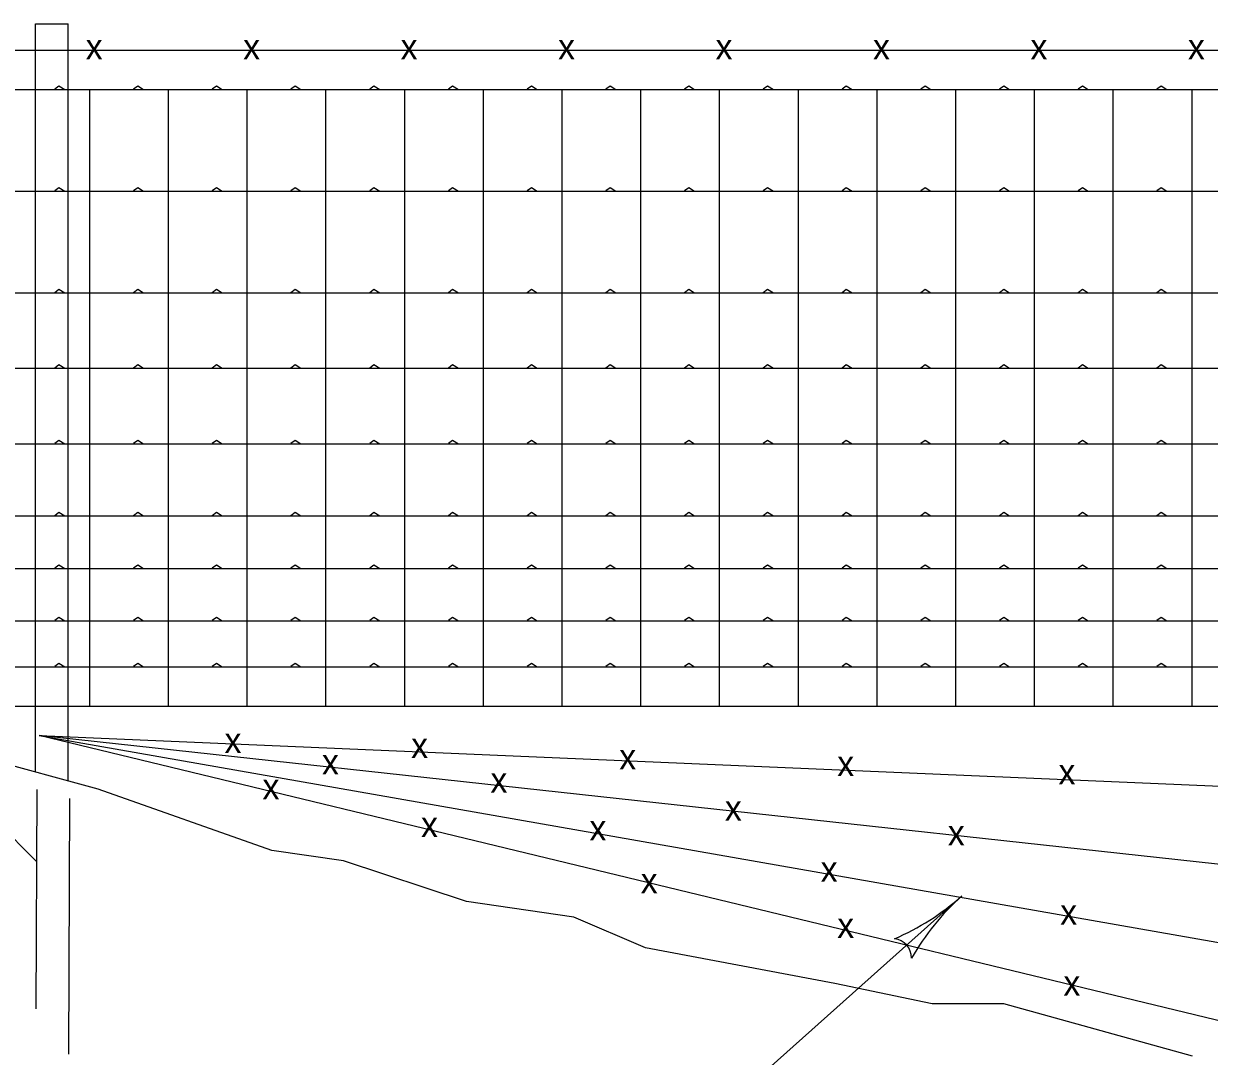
# Model space of a CAD drawing. Extents: x 1007 to 1035.5, y 1000.5 to 1021.5.
# Drawn here: x 1009.313 to 1011.195, y 1007.979 to 1009.619 of the extents above; entities that cross this region are included whole.
import ezdxf

# ---------------------------------------------------------------- set-up
doc = ezdxf.new("R2010")
doc.units = 0
doc.layers.add('Level 1', color=7, linetype='Continuous')

msp = doc.modelspace()

# ---------------------------------------------------------------- linework, layer by layer
at = {"layer": 'Level 1'}
for p, q in [((1009.3318, 1009.6189), (1009.3839, 1009.6189)), ((1009.3318, 1008.4306), (1009.3318, 1009.6189)), ((1009.3838, 1008.4164), (1009.3838, 1009.6189)), ((1008.321, 1009.5769), (1016.499, 1009.5769)), ((1008.321, 1009.5144), (1016.499, 1009.5144)), ((1009.4175, 1009.5144), (1009.4175, 1008.5353)), ((1009.5425, 1009.5144), (1009.5425, 1008.5353)), ((1009.6675, 1009.5144), (1009.6675, 1008.5353)), ((1009.7925, 1009.5144), (1009.7925, 1008.5353)), ((1009.9175, 1009.5144), (1009.9175, 1008.5353)), ((1010.0425, 1009.5144), (1010.0425, 1008.5353)), ((1010.1675, 1009.5144), (1010.1675, 1008.5353)), ((1010.2925, 1009.5144), (1010.2925, 1008.5353)), ((1010.4175, 1009.5144), (1010.4175, 1008.5353)), ((1010.5425, 1009.5144), (1010.5425, 1008.5353)), ((1010.6675, 1009.5144), (1010.6675, 1008.5353)), ((1010.7925, 1009.5144), (1010.7925, 1008.5353)), ((1010.9175, 1009.5144), (1010.9175, 1008.5353)), ((1011.0425, 1009.5144), (1011.0425, 1008.5353)), ((1011.1675, 1009.5144), (1011.1675, 1008.5353)), ((1008.321, 1009.3529), (1016.499, 1009.3529)), ((1008.321, 1009.1915), (1016.499, 1009.1915)), ((1008.321, 1009.0717), (1016.499, 1009.0717)), ((1008.321, 1008.9519), (1016.499, 1008.9519)), ((1008.321, 1008.8373), (1016.499, 1008.8373)), ((1008.321, 1008.754), (1016.499, 1008.754)), ((1008.321, 1008.6707), (1016.499, 1008.6707)), ((1008.321, 1008.5978), (1016.499, 1008.5978)), ((1008.321, 1008.5353), (1016.499, 1008.5353)), ((1009.3377, 1008.4888), (1011.3318, 1008.403)), ((1011.3318, 1008.2708), (1009.3377, 1008.4888)), ((1009.3377, 1008.4888), (1011.3318, 1008.1386)), ((1011.3318, 1008.0064), (1009.3377, 1008.4888)), ((1009.1673, 1008.4546), (1009.3333, 1008.2887)), ((1009.3338, 1008.4028), (1009.3323, 1008.0545)), ((1009.3859, 1008.3887), (1009.3843, 1007.9827)), ((1010.2593, 1007.7494), (1010.8026, 1008.2338))]:
    msp.add_line(p, q, dxfattribs=at)
for points in [[(1009.3624, 1009.5153), (1009.3691, 1009.5202), (1009.3783, 1009.5144)], [(1009.4874, 1009.5153), (1009.4941, 1009.5202), (1009.5033, 1009.5144)], [(1009.6124, 1009.5153), (1009.6191, 1009.5202), (1009.6283, 1009.5144)], [(1009.7374, 1009.5153), (1009.7441, 1009.5202), (1009.7533, 1009.5144)], [(1009.8624, 1009.5153), (1009.8691, 1009.5202), (1009.8783, 1009.5144)], [(1009.9874, 1009.5153), (1009.9941, 1009.5202), (1010.0033, 1009.5144)], [(1009.9874, 1009.5153), (1009.9941, 1009.5202), (1010.0033, 1009.5144)], [(1010.1124, 1009.5153), (1010.1191, 1009.5202), (1010.1283, 1009.5144)], [(1010.2374, 1009.5153), (1010.2441, 1009.5202), (1010.2533, 1009.5144)], [(1010.3624, 1009.5153), (1010.3691, 1009.5202), (1010.3783, 1009.5144)], [(1010.4874, 1009.5153), (1010.4941, 1009.5202), (1010.5033, 1009.5144)], [(1010.4874, 1009.5153), (1010.4941, 1009.5202), (1010.5033, 1009.5144)], [(1010.6124, 1009.5153), (1010.6191, 1009.5202), (1010.6283, 1009.5144)], [(1010.7374, 1009.5153), (1010.7441, 1009.5202), (1010.7533, 1009.5144)], [(1010.8624, 1009.5153), (1010.8691, 1009.5202), (1010.8783, 1009.5144)], [(1010.9874, 1009.5153), (1010.9941, 1009.5202), (1011.0033, 1009.5144)], [(1010.9874, 1009.5153), (1010.9941, 1009.5202), (1011.0033, 1009.5144)], [(1011.1124, 1009.5153), (1011.1191, 1009.5202), (1011.1283, 1009.5144)], [(1009.3624, 1009.3538), (1009.3691, 1009.3588), (1009.3783, 1009.3529)], [(1009.4874, 1009.3538), (1009.4941, 1009.3588), (1009.5033, 1009.3529)], [(1009.6124, 1009.3538), (1009.6191, 1009.3588), (1009.6283, 1009.3529)], [(1009.7374, 1009.3538), (1009.7441, 1009.3588), (1009.7533, 1009.3529)], [(1009.8624, 1009.3538), (1009.8691, 1009.3588), (1009.8783, 1009.3529)], [(1009.9874, 1009.3538), (1009.9941, 1009.3588), (1010.0033, 1009.3529)], [(1009.9874, 1009.3538), (1009.9941, 1009.3588), (1010.0033, 1009.3529)], [(1010.1124, 1009.3538), (1010.1191, 1009.3588), (1010.1283, 1009.3529)], [(1010.2374, 1009.3538), (1010.2441, 1009.3588), (1010.2533, 1009.3529)], [(1010.3624, 1009.3538), (1010.3691, 1009.3588), (1010.3783, 1009.3529)], [(1010.4874, 1009.3538), (1010.4941, 1009.3588), (1010.5033, 1009.3529)], [(1010.4874, 1009.3538), (1010.4941, 1009.3588), (1010.5033, 1009.3529)], [(1010.6124, 1009.3538), (1010.6191, 1009.3588), (1010.6283, 1009.3529)], [(1010.7374, 1009.3538), (1010.7441, 1009.3588), (1010.7533, 1009.3529)], [(1010.8624, 1009.3538), (1010.8691, 1009.3588), (1010.8783, 1009.3529)], [(1010.9874, 1009.3538), (1010.9941, 1009.3588), (1011.0033, 1009.3529)], [(1010.9874, 1009.3538), (1010.9941, 1009.3588), (1011.0033, 1009.3529)], [(1011.1124, 1009.3538), (1011.1191, 1009.3588), (1011.1283, 1009.3529)], [(1009.3624, 1009.1923), (1009.3691, 1009.1973), (1009.3783, 1009.1915)], [(1009.4874, 1009.1923), (1009.4941, 1009.1973), (1009.5033, 1009.1915)], [(1009.6124, 1009.1923), (1009.6191, 1009.1973), (1009.6283, 1009.1915)], [(1009.7374, 1009.1923), (1009.7441, 1009.1973), (1009.7533, 1009.1915)], [(1009.8624, 1009.1923), (1009.8691, 1009.1973), (1009.8783, 1009.1915)], [(1009.9874, 1009.1923), (1009.9941, 1009.1973), (1010.0033, 1009.1915)], [(1009.9874, 1009.1923), (1009.9941, 1009.1973), (1010.0033, 1009.1915)], [(1010.1124, 1009.1923), (1010.1191, 1009.1973), (1010.1283, 1009.1915)], [(1010.2374, 1009.1923), (1010.2441, 1009.1973), (1010.2533, 1009.1915)], [(1010.3624, 1009.1923), (1010.3691, 1009.1973), (1010.3783, 1009.1915)], [(1010.4874, 1009.1923), (1010.4941, 1009.1973), (1010.5033, 1009.1915)], [(1010.4874, 1009.1923), (1010.4941, 1009.1973), (1010.5033, 1009.1915)], [(1010.6124, 1009.1923), (1010.6191, 1009.1973), (1010.6283, 1009.1915)], [(1010.7374, 1009.1923), (1010.7441, 1009.1973), (1010.7533, 1009.1915)], [(1010.8624, 1009.1923), (1010.8691, 1009.1973), (1010.8783, 1009.1915)], [(1010.9874, 1009.1923), (1010.9941, 1009.1973), (1011.0033, 1009.1915)], [(1010.9874, 1009.1923), (1010.9941, 1009.1973), (1011.0033, 1009.1915)], [(1011.1124, 1009.1923), (1011.1191, 1009.1973), (1011.1283, 1009.1915)], [(1009.3624, 1009.0725), (1009.3691, 1009.0775), (1009.3783, 1009.0717)], [(1009.4874, 1009.0725), (1009.4941, 1009.0775), (1009.5033, 1009.0717)], [(1009.6124, 1009.0725), (1009.6191, 1009.0775), (1009.6283, 1009.0717)], [(1009.7374, 1009.0725), (1009.7441, 1009.0775), (1009.7533, 1009.0717)], [(1009.8624, 1009.0725), (1009.8691, 1009.0775), (1009.8783, 1009.0717)], [(1009.9874, 1009.0725), (1009.9941, 1009.0775), (1010.0033, 1009.0717)], [(1009.9874, 1009.0725), (1009.9941, 1009.0775), (1010.0033, 1009.0717)], [(1010.1124, 1009.0725), (1010.1191, 1009.0775), (1010.1283, 1009.0717)], [(1010.2374, 1009.0725), (1010.2441, 1009.0775), (1010.2533, 1009.0717)], [(1010.3624, 1009.0725), (1010.3691, 1009.0775), (1010.3783, 1009.0717)], [(1010.4874, 1009.0725), (1010.4941, 1009.0775), (1010.5033, 1009.0717)], [(1010.4874, 1009.0725), (1010.4941, 1009.0775), (1010.5033, 1009.0717)], [(1010.6124, 1009.0725), (1010.6191, 1009.0775), (1010.6283, 1009.0717)], [(1010.7374, 1009.0725), (1010.7441, 1009.0775), (1010.7533, 1009.0717)], [(1010.8624, 1009.0725), (1010.8691, 1009.0775), (1010.8783, 1009.0717)], [(1010.9874, 1009.0725), (1010.9941, 1009.0775), (1011.0033, 1009.0717)], [(1010.9874, 1009.0725), (1010.9941, 1009.0775), (1011.0033, 1009.0717)], [(1011.1124, 1009.0725), (1011.1191, 1009.0775), (1011.1283, 1009.0717)], [(1009.3624, 1008.9528), (1009.3691, 1008.9577), (1009.3783, 1008.9519)], [(1009.4874, 1008.9528), (1009.4941, 1008.9577), (1009.5033, 1008.9519)], [(1009.6124, 1008.9528), (1009.6191, 1008.9577), (1009.6283, 1008.9519)], [(1009.7374, 1008.9528), (1009.7441, 1008.9577), (1009.7533, 1008.9519)], [(1009.8624, 1008.9528), (1009.8691, 1008.9577), (1009.8783, 1008.9519)], [(1009.9874, 1008.9528), (1009.9941, 1008.9577), (1010.0033, 1008.9519)], [(1009.9874, 1008.9528), (1009.9941, 1008.9577), (1010.0033, 1008.9519)], [(1010.1124, 1008.9528), (1010.1191, 1008.9577), (1010.1283, 1008.9519)], [(1010.2374, 1008.9528), (1010.2441, 1008.9577), (1010.2533, 1008.9519)], [(1010.3624, 1008.9528), (1010.3691, 1008.9577), (1010.3783, 1008.9519)], [(1010.4874, 1008.9528), (1010.4941, 1008.9577), (1010.5033, 1008.9519)], [(1010.4874, 1008.9528), (1010.4941, 1008.9577), (1010.5033, 1008.9519)], [(1010.6124, 1008.9528), (1010.6191, 1008.9577), (1010.6283, 1008.9519)], [(1010.7374, 1008.9528), (1010.7441, 1008.9577), (1010.7533, 1008.9519)], [(1010.8624, 1008.9528), (1010.8691, 1008.9577), (1010.8783, 1008.9519)], [(1010.9874, 1008.9528), (1010.9941, 1008.9577), (1011.0033, 1008.9519)], [(1010.9874, 1008.9528), (1010.9941, 1008.9577), (1011.0033, 1008.9519)], [(1011.1124, 1008.9528), (1011.1191, 1008.9577), (1011.1283, 1008.9519)], [(1009.3624, 1008.8382), (1009.3691, 1008.8431), (1009.3783, 1008.8373)], [(1009.4874, 1008.8382), (1009.4941, 1008.8431), (1009.5033, 1008.8373)], [(1009.6124, 1008.8382), (1009.6191, 1008.8431), (1009.6283, 1008.8373)], [(1009.7374, 1008.8382), (1009.7441, 1008.8431), (1009.7533, 1008.8373)], [(1009.8624, 1008.8382), (1009.8691, 1008.8431), (1009.8783, 1008.8373)], [(1009.9874, 1008.8382), (1009.9941, 1008.8431), (1010.0033, 1008.8373)], [(1009.9874, 1008.8382), (1009.9941, 1008.8431), (1010.0033, 1008.8373)], [(1010.1124, 1008.8382), (1010.1191, 1008.8431), (1010.1283, 1008.8373)], [(1010.2374, 1008.8382), (1010.2441, 1008.8431), (1010.2533, 1008.8373)], [(1010.3624, 1008.8382), (1010.3691, 1008.8431), (1010.3783, 1008.8373)], [(1010.4874, 1008.8382), (1010.4941, 1008.8431), (1010.5033, 1008.8373)], [(1010.4874, 1008.8382), (1010.4941, 1008.8431), (1010.5033, 1008.8373)], [(1010.6124, 1008.8382), (1010.6191, 1008.8431), (1010.6283, 1008.8373)], [(1010.7374, 1008.8382), (1010.7441, 1008.8431), (1010.7533, 1008.8373)], [(1010.8624, 1008.8382), (1010.8691, 1008.8431), (1010.8783, 1008.8373)], [(1010.9874, 1008.8382), (1010.9941, 1008.8431), (1011.0033, 1008.8373)], [(1010.9874, 1008.8382), (1010.9941, 1008.8431), (1011.0033, 1008.8373)], [(1011.1124, 1008.8382), (1011.1191, 1008.8431), (1011.1283, 1008.8373)], [(1009.3624, 1008.7548), (1009.3691, 1008.7598), (1009.3783, 1008.754)], [(1009.4874, 1008.7548), (1009.4941, 1008.7598), (1009.5033, 1008.754)], [(1009.6124, 1008.7548), (1009.6191, 1008.7598), (1009.6283, 1008.754)], [(1009.7374, 1008.7548), (1009.7441, 1008.7598), (1009.7533, 1008.754)], [(1009.8624, 1008.7548), (1009.8691, 1008.7598), (1009.8783, 1008.754)], [(1009.9874, 1008.7548), (1009.9941, 1008.7598), (1010.0033, 1008.754)], [(1009.9874, 1008.7548), (1009.9941, 1008.7598), (1010.0033, 1008.754)], [(1010.1124, 1008.7548), (1010.1191, 1008.7598), (1010.1283, 1008.754)], [(1010.2374, 1008.7548), (1010.2441, 1008.7598), (1010.2533, 1008.754)], [(1010.3624, 1008.7548), (1010.3691, 1008.7598), (1010.3783, 1008.754)], [(1010.4874, 1008.7548), (1010.4941, 1008.7598), (1010.5033, 1008.754)], [(1010.4874, 1008.7548), (1010.4941, 1008.7598), (1010.5033, 1008.754)], [(1010.6124, 1008.7548), (1010.6191, 1008.7598), (1010.6283, 1008.754)], [(1010.7374, 1008.7548), (1010.7441, 1008.7598), (1010.7533, 1008.754)], [(1010.8624, 1008.7548), (1010.8691, 1008.7598), (1010.8783, 1008.754)], [(1010.9874, 1008.7548), (1010.9941, 1008.7598), (1011.0033, 1008.754)], [(1010.9874, 1008.7548), (1010.9941, 1008.7598), (1011.0033, 1008.754)], [(1011.1124, 1008.7548), (1011.1191, 1008.7598), (1011.1283, 1008.754)], [(1009.3624, 1008.6715), (1009.3691, 1008.6764), (1009.3783, 1008.6707)], [(1009.4874, 1008.6715), (1009.4941, 1008.6764), (1009.5033, 1008.6707)], [(1009.6124, 1008.6715), (1009.6191, 1008.6764), (1009.6283, 1008.6707)], [(1009.7374, 1008.6715), (1009.7441, 1008.6764), (1009.7533, 1008.6707)], [(1009.8624, 1008.6715), (1009.8691, 1008.6764), (1009.8783, 1008.6707)], [(1009.9874, 1008.6715), (1009.9941, 1008.6764), (1010.0033, 1008.6707)], [(1009.9874, 1008.6715), (1009.9941, 1008.6764), (1010.0033, 1008.6707)], [(1010.1124, 1008.6715), (1010.1191, 1008.6764), (1010.1283, 1008.6707)], [(1010.2374, 1008.6715), (1010.2441, 1008.6764), (1010.2533, 1008.6707)], [(1010.3624, 1008.6715), (1010.3691, 1008.6764), (1010.3783, 1008.6707)], [(1010.4874, 1008.6715), (1010.4941, 1008.6764), (1010.5033, 1008.6707)], [(1010.4874, 1008.6715), (1010.4941, 1008.6764), (1010.5033, 1008.6707)], [(1010.6124, 1008.6715), (1010.6191, 1008.6764), (1010.6283, 1008.6707)], [(1010.7374, 1008.6715), (1010.7441, 1008.6764), (1010.7533, 1008.6707)], [(1010.8624, 1008.6715), (1010.8691, 1008.6764), (1010.8783, 1008.6707)], [(1010.9874, 1008.6715), (1010.9941, 1008.6764), (1011.0033, 1008.6707)], [(1010.9874, 1008.6715), (1010.9941, 1008.6764), (1011.0033, 1008.6707)], [(1011.1124, 1008.6715), (1011.1191, 1008.6764), (1011.1283, 1008.6707)], [(1009.3624, 1008.5986), (1009.3691, 1008.6035), (1009.3783, 1008.5978)], [(1009.4874, 1008.5986), (1009.4941, 1008.6035), (1009.5033, 1008.5978)], [(1009.6124, 1008.5986), (1009.6191, 1008.6035), (1009.6283, 1008.5978)], [(1009.7374, 1008.5986), (1009.7441, 1008.6035), (1009.7533, 1008.5978)], [(1009.8624, 1008.5986), (1009.8691, 1008.6035), (1009.8783, 1008.5978)], [(1009.9874, 1008.5986), (1009.9941, 1008.6035), (1010.0033, 1008.5978)], [(1009.9874, 1008.5986), (1009.9941, 1008.6035), (1010.0033, 1008.5978)], [(1010.1124, 1008.5986), (1010.1191, 1008.6035), (1010.1283, 1008.5978)], [(1010.2374, 1008.5986), (1010.2441, 1008.6035), (1010.2533, 1008.5978)], [(1010.3624, 1008.5986), (1010.3691, 1008.6035), (1010.3783, 1008.5978)], [(1010.4874, 1008.5986), (1010.4941, 1008.6035), (1010.5033, 1008.5978)], [(1010.4874, 1008.5986), (1010.4941, 1008.6035), (1010.5033, 1008.5978)], [(1010.6124, 1008.5986), (1010.6191, 1008.6035), (1010.6283, 1008.5978)], [(1010.7374, 1008.5986), (1010.7441, 1008.6035), (1010.7533, 1008.5978)], [(1010.8624, 1008.5986), (1010.8691, 1008.6035), (1010.8783, 1008.5978)], [(1010.9874, 1008.5986), (1010.9941, 1008.6035), (1011.0033, 1008.5978)], [(1010.9874, 1008.5986), (1010.9941, 1008.6035), (1011.0033, 1008.5978)], [(1011.1124, 1008.5986), (1011.1191, 1008.6035), (1011.1283, 1008.5978)], [(1011.1687, 1007.9793), (1010.8693, 1008.0623), (1010.7555, 1008.0623), (1010.6011, 1008.0948), (1010.3005, 1008.1516), (1010.1868, 1008.2003), (1010.0161, 1008.2248), (1009.8211, 1008.2898), (1009.7073, 1008.306), (1009.4311, 1008.4035), (1009.2523, 1008.4523), (1009.1629, 1008.4523), (1008.8623, 1008.4685), (1008.5779, 1008.4603), (1008.321, 1008.4526)]]:
    msp.add_lwpolyline(points, dxfattribs=at)
for centre, radius, start, end in [((1010.5424, 1008.5256), 0.3909, 293.0657, 311.7124), ((1011.0627, 1007.9419), 0.3909, 131.7185, 150.3873), ((1011.0627, 1007.9419), 0.3909, 131.7063, 131.7185), ((1010.6916, 1008.1349), 0.0313, 0.4931, 82.6098)]:
    msp.add_arc(centre, radius, start, end, dxfattribs=at)

# ---------------------------------------------------------------- texts
for p in [(1009.4116, 1009.5623), (1009.6616, 1009.5623), (1009.9116, 1009.5623), (1010.1616, 1009.5623), (1010.4116, 1009.5623), (1010.6616, 1009.5623), (1010.9116, 1009.5623), (1011.1616, 1009.5623), (1009.632, 1008.4609), (1009.9283, 1008.4531), (1009.7867, 1008.4268), (1010.2587, 1008.4348), (1010.6048, 1008.4243), (1010.9561, 1008.4112), (1009.6923, 1008.3875), (1010.0542, 1008.398), (1010.4264, 1008.3534), (1009.944, 1008.3273), (1010.2114, 1008.322), (1010.7804, 1008.3141), (1010.5785, 1008.2564), (1010.2928, 1008.2381), (1010.9588, 1008.1883), (1010.6048, 1008.1673), (1010.9639, 1008.0755)]:
    msp.add_text('x', height=0.04, dxfattribs=at).set_placement(p)

doc.saveas('drawing.dxf')
